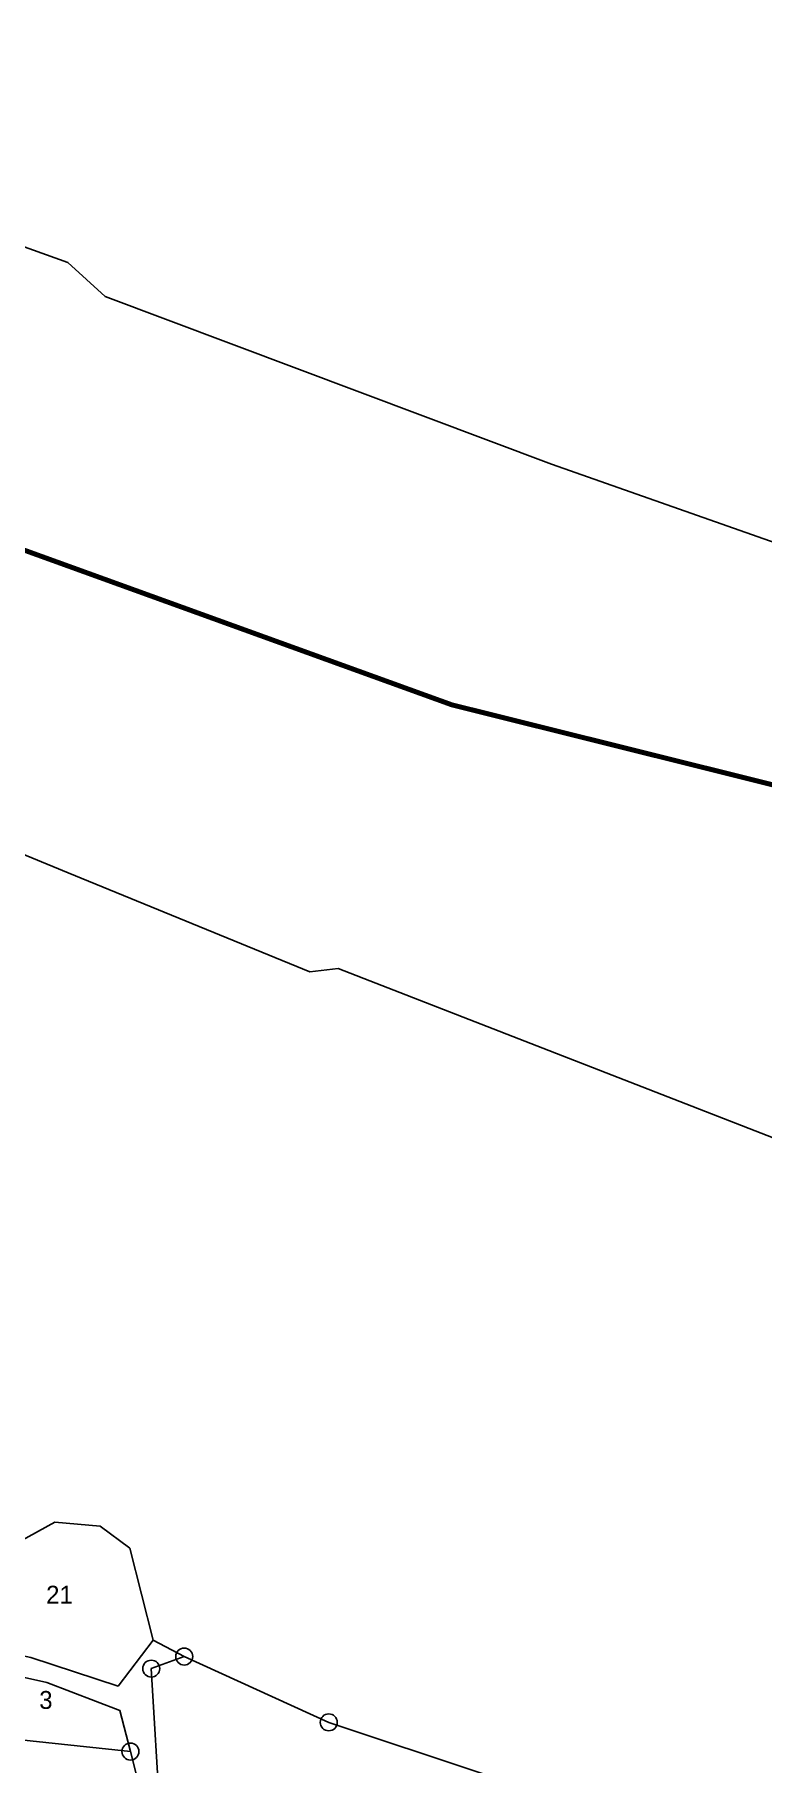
# Model space of a CAD drawing. Header units: metres. Extents: x 276542 to 278651, y 2059815 to 2062426.
# Drawn here: x 277225 to 277596, y 2061507 to 2062388 of the extents above; entities that cross this region are included whole.
import ezdxf
from ezdxf.enums import TextEntityAlignment as Align

# ---------------------------------------------------------------- set-up
doc = ezdxf.new("R2010")
doc.units = ezdxf.units.M
doc.linetypes.add('DASHDOT', pattern=[1, 0.5, -0.25, 0, -0.25])
for name, color, linetype in [('OFF', 1, 'Continuous'), ('POLY_PARCEL', 6, 'Continuous'), ('POLY_ROAD', 30, 'Continuous'), ('POLY_WATER', 4, 'Continuous'), ('SYM_STONE', 1, 'Continuous'), ('TEXT_PARCEL', 7, 'Continuous'), ('V_BOUND_STREAM_LINE', 7, 'DASHDOT')]:
    doc.layers.add(name, color=color, linetype=linetype)
doc.styles.add('TEXT_MAP', font='')
doc.styles.get('TEXT_MAP').set_extended_font_data('Kruti Dev 050')

# ---------------------------------------------------------------- blocks, each defined once
blk = doc.blocks.new('STONE')
blk.add_circle((0, 0), 0.851)
blk = doc.blocks.new('MAP')
at = {"layer": 'OFF'}
blk.add_lwpolyline([(156.21, 392.91), (159.33, 391.25)], dxfattribs=at)
at = {"layer": 'POLY_PARCEL'}
for points in [[(141.12, 401.91), (146.35, 404.77), (150.89, 404.37), (153.89, 402.13), (156.21, 392.91)], [(159.33, 391.25), (173.83, 384.62), (189.42, 379.4)], [(153.91, 381.71), (138.45, 383.37)]]:
    blk.add_lwpolyline(points, dxfattribs=at)
at = {"layer": 'POLY_ROAD'}
for points in [[(137.7, 392.5), (143.94, 391.19), (152.69, 388.29), (156.21, 392.91)], [(159.33, 391.25), (156.02, 390.04), (156.9, 375.13), (161.41, 359.21), (166.64, 348.72)], [(153.91, 381.71), (152.86, 385.84), (145.54, 388.65), (138.46, 390.26)], [(155.76, 374.45), (153.91, 381.71)]]:
    blk.add_lwpolyline(points, dxfattribs=at)
at = {"layer": 'POLY_WATER'}
for points in [[(400.27, 376.25), (378.38, 422.55), (372.44, 434.7), (372.52, 436.62), (362, 443.38), (343.38, 455.31), (333.35, 462.17), (319.6, 466.89), (285.63, 479.49), (283.29, 479.9), (258.45, 489.94), (255.45, 490.11), (196.38, 510.98), (151.58, 527.87), (147.83, 531.29), (116.97, 542.43), (87.83, 554.28)], [(81.24, 497.43), (94.42, 492.19), (97.59, 491.69), (103.44, 488.35), (147.77, 470), (172.03, 460.01), (174.87, 460.35), (222.93, 441.55), (269.06, 447.15), (280.17, 449.41), (300.4, 435.11), (308.75, 430.18), (311.34, 429.43), (340.31, 409.32), (346.27, 398.68), (348.95, 395.55), (354.29, 356.42), (357.56, 332.57), (334.92, 296.48), (334.25, 296.48)]]:
    blk.add_lwpolyline(points, dxfattribs=at)
at = {"layer": 'V_BOUND_STREAM_LINE', "ltscale": 10, "const_width": 0.5, "flags": 128}
blk.add_lwpolyline([(322.31, 134.5), (315.16, 143.21), (313.53, 151.34), (330.83, 189.13), (323.09, 245.88), (325.48, 269.06), (372.86, 332.45), (362.03, 419.01), (286.36, 461.72), (186.34, 486.81), (85.77, 523.36)], dxfattribs=at)
at = {"layer": 'SYM_STONE'}
for p in [(156.02, 390.04), (159.33, 391.25), (173.83, 384.62), (153.91, 381.71)]:
    blk.add_blockref('STONE', p, dxfattribs=at)
at = {"layer": 'TEXT_PARCEL', "style": 'TEXT_MAP'}
for s, p in [('21', (146.81, 396.58)), ('3', (145.43, 386.01))]:
    blk.add_text(s, height=1.8, dxfattribs=at).set_placement(p, align=Align.CENTER)
blk = doc.blocks.new('OIUY')
at = {"xscale": 5.072698850440974, "yscale": 5.072698850440974, "zscale": 5.072698850440974, "rotation": 0.07994505714742514}
blk.add_blockref('MAP', (276495.9, 2059575.97), dxfattribs=at)

msp = doc.modelspace()

# ---------------------------------------------------------------- block references
msp.add_blockref('OIUY', (0, 0))

doc.saveas('drawing.dxf')
